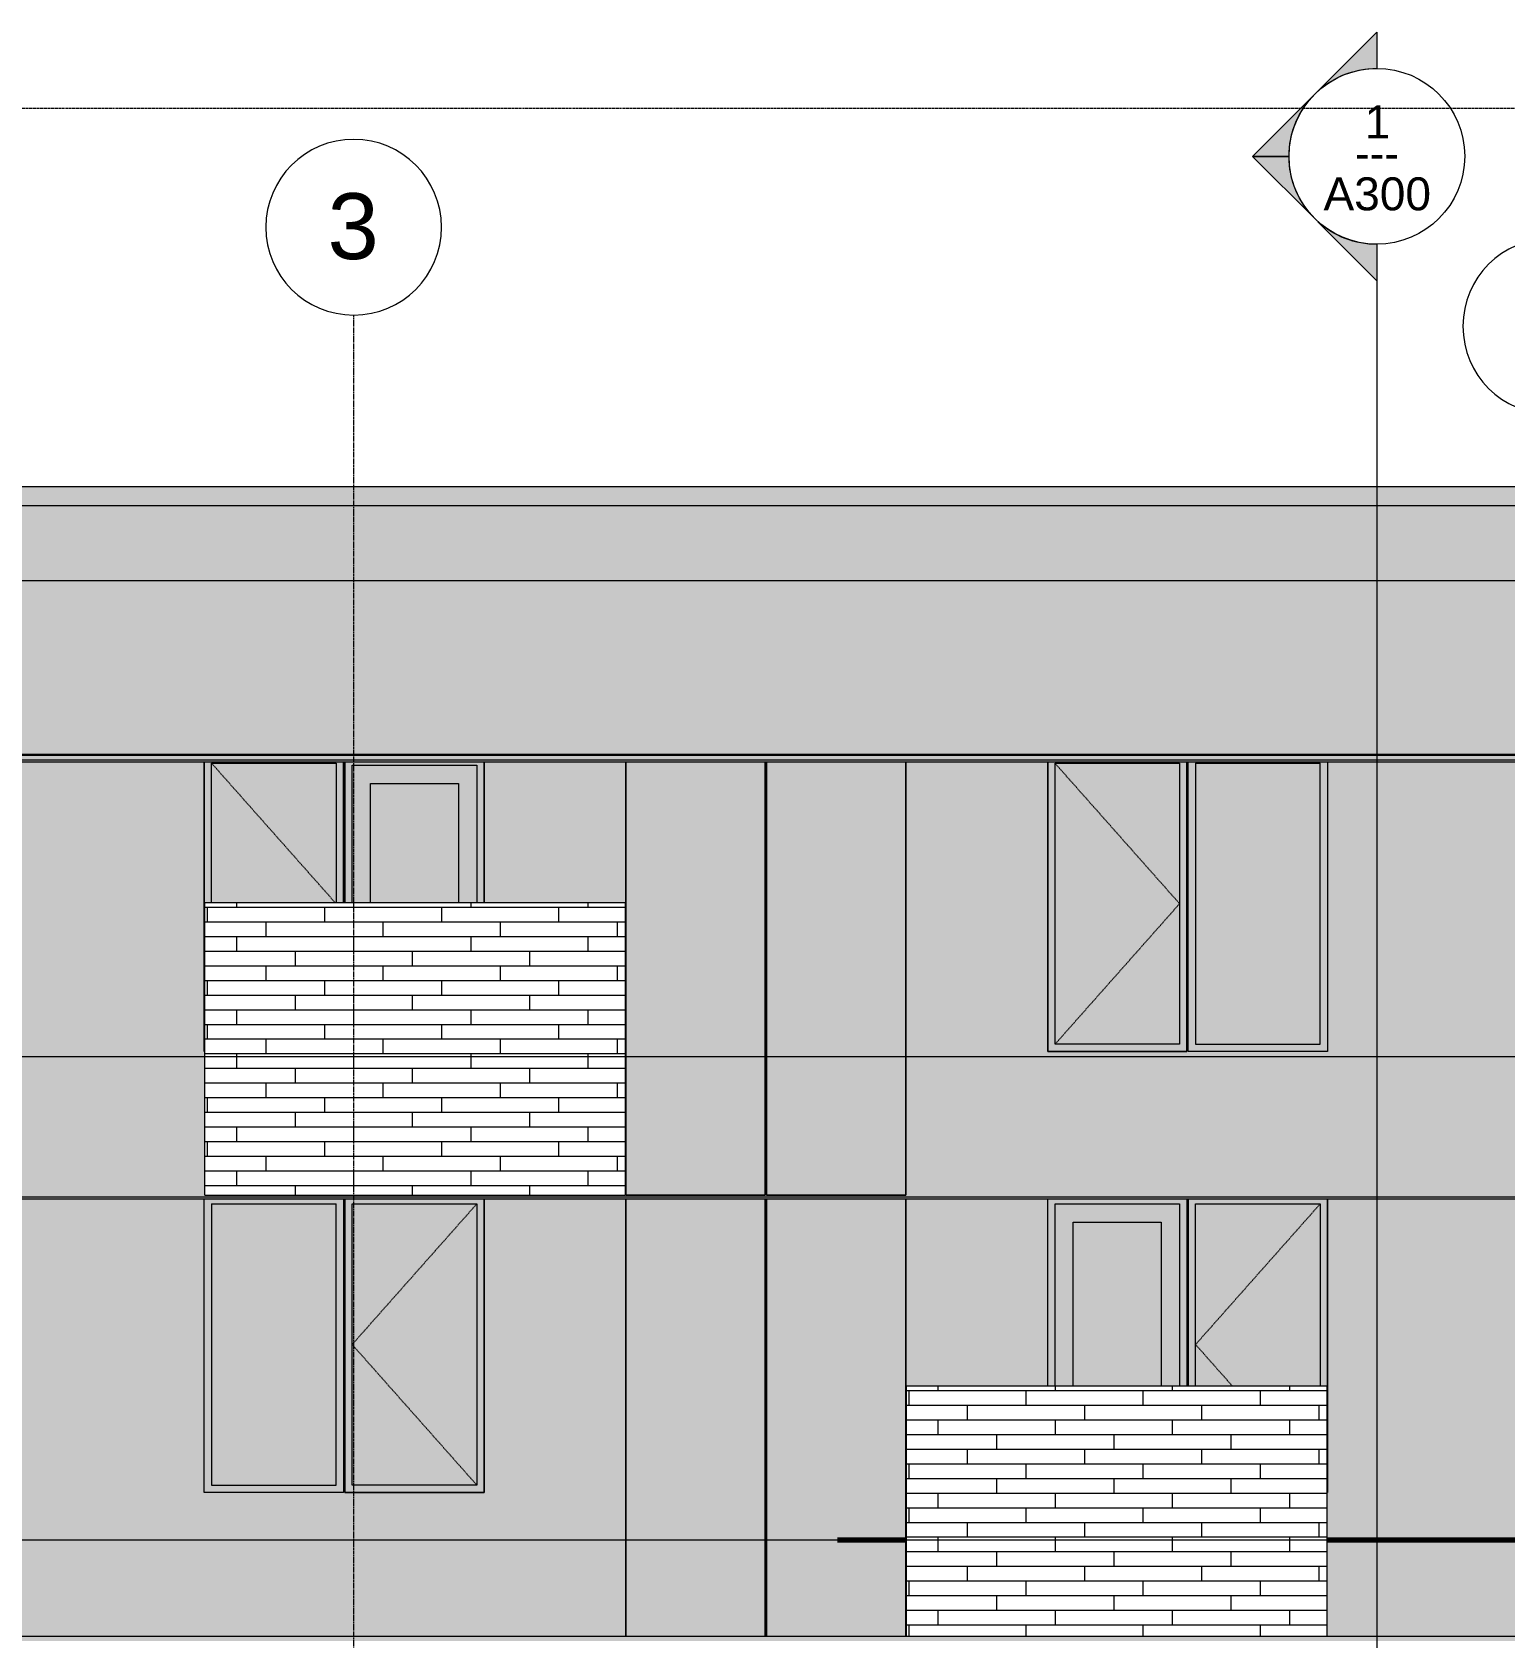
# Model space of a CAD drawing. Header units: inches. Extents: x 1701 to 6939, y -276 to 585.
# Drawn here: x 5830.2 to 6232.5, y 109.2 to 547.8 of the extents above; entities that cross this region are included whole.
import ezdxf

# ---------------------------------------------------------------- set-up
doc = ezdxf.new("R2010")
doc.units = ezdxf.units.IN
doc.header["$MEASUREMENT"] = 0
for name, pattern in [('Aligning Line 1_8_', [0.25, 0.125, -0.125]), ('Dash', [0.25, 0.125, -0.125]), ('Grid Line 1_2_', [0.875, 0.5, -0.125, 0.125, -0.125])]:
    doc.linetypes.add(name, pattern=pattern)
for name, color, linetype, lineweight in [('0-4', 10, 'Continuous', 5), ('A-AREA', 32, 'Continuous', 70), ('A-CLNG-3', 13, 'Continuous', 5), ('A-FLOR-LEVL-1', 51, 'Grid Line 1_2_', 9), ('A-GLAZ-1', 151, 'Continuous', 9), ('A-GLAZ-HDLN', 1, 'Dash', 13), ('A-WALL-6', 113, 'Continuous', 9), ('A-WALL-PATT-4', 111, 'Continuous', 9), ('G-ANNO-SYMB', 111, 'Aligning Line 1_8_', 9), ('G-ANNO-SYMB-1', 147, 'Aligning Line 1_8_', 9), ('G-ANNO-SYMB-2', 111, 'Continuous', 9), ('S-GRID-1', 1, 'Grid Line 1_2_', 9), ('S-GRID-IDEN', 1, 'Continuous', 9)]:
    doc.layers.add(name, color=color, linetype=linetype, lineweight=lineweight)
doc.styles.add('Arial', font='arial.ttf', dxfattribs={"height": 9})
doc.styles.add('Arial_1', font='arial.ttf', dxfattribs={"height": 18})
doc.styles.add('Century Gothic', font='ufonts.com_century-gothic.ttf', dxfattribs={"height": 9})
pattern_1 = [(0, (5990.0768, 268.8), (0, 4), []), (90, (5990.077, 268.8), (-8, 8), [4, -28]), (90, (6006.077, 272.8), (-8, 8), [4, -28])]
pattern_2 = [(0, (6181.7018, 136.8), (0, 4), []), (90, (6181.702, 136.8), (-8, 8), [4, -28]), (90, (6197.702, 140.8), (-8, 8), [4, -28])]

# ---------------------------------------------------------------- blocks, each defined once
blk = doc.blocks.new('CTR - 1st Phase - Common Walls_rvt-2-SECTION _ CENTER LOOKING EAST')
at = {"layer": 'A-FLOR-LEVL-1'}
for p, q in [((-4168.71, 398), (-1830.2, 398)), ((-4168.71, 268), (-1830.2, 268)), ((-4168.71, 136), (-1830.2, 136))]:
    blk.add_line(p, q, dxfattribs=at)
at = {"layer": 'G-ANNO-SYMB-1'}
for q in [(-4072.05, 526.95), (-4071.96, 526.95)]:
    blk.add_line((-1926.87, 526.95), q, dxfattribs=at)
blk = doc.blocks.new('CTR - 1st Phase -Stairs _ Elevators_rvt-2-SECTION _ CENTER LOOKING EAST')
at = {"layer": 'A-FLOR-LEVL-1'}
for p, q in [((-4168.71, 398), (-1830.2, 398)), ((-4168.71, 268), (-1830.2, 268)), ((-4168.71, 136), (-1830.2, 136))]:
    blk.add_line(p, q, dxfattribs=at)
at = {"layer": 'G-ANNO-SYMB-1'}
blk.add_line((-1926.87, 526.95), (-4071.96, 526.95), dxfattribs=at)
blk = doc.blocks.new('Basic Wall _ EXT - FIBER CEMENT - LARGE - ___-2505164-SECTION _ CENTER LOOKING EAST')
at = {"layer": 'A-WALL-6'}
h = blk.add_hatch(color=256, dxfattribs=at)
h.paths.add_polyline_path([(-2067.92, 229.15), (-2067.6, 229.15), (-2067.6, 229.73), (-3400.8, 229.73), (-3400.8, 229.15), (-2068.16, 229.15)], flags=0)
h.paths.add_polyline_path([(-3409.92, 229.15), (-3409.3, 229.15), (-3409.3, 229.73), (-3409.92, 229.73)], flags=0)
h.paths.add_polyline_path([(-3403.8, 229.15), (-3402.37, 229.15), (-3402.37, 229.73), (-3403.8, 229.73)], flags=0)
for p, q in [((-3400.8, 229.73), (-2067.6, 229.73)), ((-3400.8, 229.15), (-2067.6, 229.15))]:
    blk.add_line(p, q, dxfattribs=at)
blk = doc.blocks.new('Basic Wall _ EXT - FIBER CEMENT - LARGE - ___-2162457-SECTION _ CENTER LOOKING EAST')
at = {"layer": 'A-WALL-6'}
for points in [[(-2798.35, 349.02), (-2067.64, 349.02), (-2067.64, 350.35), (-3399.77, 350.33), (-3399.77, 349.02), (-2815.11, 349.02)], [(-2067.92, 348.68), (-2067.36, 348.68), (-2067.67, 349.02), (-3399.76, 349.01), (-3399.49, 348.68), (-2068.59, 348.68)], [(-3399.5, 348.55), (-2067.34, 348.59), (-2067.36, 348.68), (-3399.47, 348.64), (-3399.49, 348.56)]]:
    blk.add_hatch(color=256, dxfattribs=at).paths.add_polyline_path(points, flags=0)
for p, q in [((-3399.77, 350.35), (-2067.64, 350.35)), ((-3399.77, 349.02), (-2067.64, 349.02)), ((-3399.58, 348.51), (-2067.46, 348.51))]:
    blk.add_line(p, q, dxfattribs=at)
blk = doc.blocks.new('Basic Wall _ EXT - FIBER CEMENT - SMALL - ___-2145931-SECTION _ CENTER LOOKING EAST')
at = {"layer": 'A-WALL-6'}
blk.add_hatch(color=256, dxfattribs=at).paths.add_polyline_path([(-2067.92, 418.54), (-2061.36, 418.54), (-2061.36, 423.66), (-3393.48, 423.66), (-3393.48, 418.54), (-2069.33, 418.54)], flags=0)
for p, q in [((-3393.48, 423.66), (-2061.36, 423.66)), ((-3393.48, 418.54), (-2061.36, 418.54))]:
    blk.add_line(p, q, dxfattribs=at)
blk = doc.blocks.new('Perforated Panel at Magic-Pak - hvac panel - 2nd floor-2505073-SECTION _ CENTER LOOKING EAST')
at = {"layer": 'A-GLAZ-1'}
h = blk.add_hatch(dxfattribs=at)
h.set_pattern_fill('FP_49', color=256, style=0, pattern_type=2)
h.set_pattern_definition([(180, (-2733.924, 169.75), (-1, 1), [0.5, -1.5]), (90, (-2734.174, 169.5), (1, 1), [0.5, -1.5])])
h.paths.add_polyline_path([(-2714.91, 109.75), (-2714.91, 229.15), (-2752.94, 229.15), (-2752.94, 109.75), (-2731.31, 109.75)], flags=0)
for p, q in [((-2752.94, 229.15), (-2752.94, 109.75)), ((-2714.91, 109.75), (-2714.91, 229.15)), ((-2752.94, 109.75), (-2714.91, 109.75))]:
    blk.add_line(p, q, dxfattribs=at)
blk = doc.blocks.new('Perforated Panel at Magic-Pak - hvac panel - 3rd floor-V68-SECTION _ CENTER LOOKING EAST')
at = {"layer": 'A-GLAZ-1'}
h = blk.add_hatch(dxfattribs=at)
h.set_pattern_fill('FP_51', color=256, style=0, pattern_type=2)
h.set_pattern_definition([(180, (-2733.924, 290.125), (-1, 1), [0.5, -1.5]), (90, (-2734.174, 289.875), (1, 1), [0.5, -1.5])])
h.paths.add_polyline_path([(-2714.91, 230.12), (-2714.91, 348.51), (-2752.94, 348.51), (-2752.94, 230.12), (-2731.31, 230.12)], flags=0)
for p, q in [((-2752.94, 348.53), (-2752.94, 230.12)), ((-2714.91, 230.12), (-2714.91, 348.53)), ((-2752.94, 230.12), (-2714.91, 230.12))]:
    blk.add_line(p, q, dxfattribs=at)
blk = doc.blocks.new('_THE_ WINDOW _ DOOR - Door - 3rd floors-V70-SECTION _ CENTER LOOKING EAST')
at = {"layer": 'A-GLAZ-1'}
for points in [[(-2827.74, 310), (-2827.74, 347.62), (-2793.71, 347.62), (-2793.71, 310), (-2791.71, 310), (-2791.71, 348.51), (-2829.74, 348.51), (-2829.74, 310), (-2828.68, 310)], [(-2798.35, 310), (-2793.71, 310), (-2793.71, 347.62), (-2827.74, 347.62), (-2827.74, 310), (-2822.74, 310), (-2822.74, 342.62), (-2798.71, 342.62), (-2798.71, 310)], [(-2798.71, 310), (-2798.71, 342.62), (-2822.74, 342.62), (-2822.74, 310), (-2815.11, 310)]]:
    blk.add_hatch(color=256, dxfattribs=at).paths.add_polyline_path(points, flags=0)
for p, q in [((-2829.74, 348.53), (-2829.74, 310)), ((-2827.74, 347.62), (-2793.71, 347.62)), ((-2827.74, 310), (-2827.74, 347.62)), ((-2793.71, 347.62), (-2793.71, 310)), ((-2791.71, 310), (-2791.71, 348.53)), ((-2822.74, 342.62), (-2798.71, 342.62)), ((-2822.74, 310), (-2822.74, 342.62)), ((-2798.71, 342.62), (-2798.71, 310))]:
    blk.add_line(p, q, dxfattribs=at)
blk = doc.blocks.new('_THE_ WINDOW _ DOOR - Window - 3rd Floor-V71-SECTION _ CENTER LOOKING EAST')
at = {"layer": 'A-GLAZ-1'}
h = blk.add_hatch(color=256, dxfattribs=at)
h.paths.add_polyline_path([(-2637.74, 269.37), (-2599.71, 269.37), (-2599.71, 348.51), (-2637.74, 348.51), (-2637.74, 274.82)], flags=0)
h.paths.add_polyline_path([(-2635.74, 271.37), (-2635.74, 348.12), (-2601.71, 348.12), (-2601.71, 271.37), (-2630.76, 271.37)], flags=0)
blk.add_hatch(color=256, dxfattribs=at).paths.add_polyline_path([(-2630.76, 271.37), (-2601.71, 271.37), (-2601.71, 348.12), (-2635.74, 348.12), (-2635.74, 271.37)], flags=0)
for p, q in [((-2637.74, 348.53), (-2637.74, 269.37)), ((-2635.74, 271.37), (-2635.74, 348.12)), ((-2635.74, 348.12), (-2601.71, 348.12)), ((-2601.71, 348.12), (-2601.71, 271.37)), ((-2599.71, 269.37), (-2599.71, 348.53)), ((-2637.74, 269.37), (-2599.71, 269.37)), ((-2601.71, 271.37), (-2635.74, 271.37))]:
    blk.add_line(p, q, dxfattribs=at)
at = {"layer": 'A-GLAZ-HDLN'}
for p, q in [((-2601.71, 309.75), (-2635.74, 348.12)), ((-2635.74, 271.37), (-2601.71, 309.75))]:
    blk.add_line(p, q, dxfattribs=at)
blk = doc.blocks.new('_THE_ WINDOW _ DOOR - Window - 2nd Floor-V73-SECTION _ CENTER LOOKING EAST')
at = {"layer": 'A-GLAZ-1'}
for points in [[(-2561.31, 149), (-2561.31, 229.15), (-2599.34, 229.15), (-2599.34, 178), (-2597.34, 178), (-2597.34, 227.75), (-2563.31, 227.75), (-2563.31, 178), (-2561.5, 178), (-2561.5, 149)], [(-2563.72, 178), (-2563.31, 178), (-2563.31, 227.75), (-2597.34, 227.75), (-2597.34, 178), (-2565.75, 178)]]:
    blk.add_hatch(color=256, dxfattribs=at).paths.add_polyline_path(points, flags=0)
for p, q in [((-2599.34, 229.15), (-2599.34, 178)), ((-2561.31, 149), (-2561.31, 229.15)), ((-2597.34, 227.75), (-2563.31, 227.75)), ((-2597.34, 178), (-2597.34, 227.75)), ((-2563.31, 227.75), (-2563.31, 178)), ((-2561.5, 149), (-2561.31, 149))]:
    blk.add_line(p, q, dxfattribs=at)
at = {"layer": 'A-GLAZ-HDLN'}
for p, q in [((-2597.34, 189.37), (-2563.31, 227.75)), ((-2587.25, 178), (-2597.34, 189.37))]:
    blk.add_line(p, q, dxfattribs=at)
blk = doc.blocks.new('_THE_ WINDOW _ DOOR - Window - 2nd Floor-2480470-SECTION _ CENTER LOOKING EAST')
at = {"layer": 'A-GLAZ-1'}
h = blk.add_hatch(color=256, dxfattribs=at)
h.paths.add_polyline_path([(-2138.54, 149), (-2100.51, 149), (-2100.51, 229.15), (-2138.54, 229.15), (-2138.54, 154.47)], flags=0)
h.paths.add_polyline_path([(-2136.36, 151), (-2136.54, 151), (-2136.54, 227.75), (-2102.51, 227.75), (-2102.51, 151), (-2127.98, 151)], flags=0)
blk.add_hatch(color=256, dxfattribs=at).paths.add_polyline_path([(-2111.22, 151), (-2102.51, 151), (-2102.51, 227.75), (-2136.54, 227.75), (-2136.54, 151), (-2119.6, 151)], flags=0)
for p, q in [((-2138.54, 229.15), (-2138.54, 149)), ((-2100.51, 149), (-2100.51, 229.15)), ((-2136.54, 227.75), (-2102.51, 227.75)), ((-2136.54, 151), (-2136.54, 227.75)), ((-2102.51, 227.75), (-2102.51, 151)), ((-2102.51, 151), (-2136.54, 151)), ((-2138.54, 149), (-2100.51, 149))]:
    blk.add_line(p, q, dxfattribs=at)
at = {"layer": 'A-GLAZ-HDLN'}
for p, q in [((-2136.54, 189.37), (-2102.51, 227.75)), ((-2102.51, 151), (-2136.54, 189.37))]:
    blk.add_line(p, q, dxfattribs=at)
blk = doc.blocks.new('_THE_ WINDOW _ DOOR - Window - 2nd Floor - Fixed-2480471-SECTION _ CENTER LOOKING EAST')
at = {"layer": 'A-GLAZ-1'}
h = blk.add_hatch(color=256, dxfattribs=at)
h.paths.add_polyline_path([(-2868.14, 149), (-2830.11, 149), (-2830.11, 229.15), (-2868.14, 229.15), (-2868.14, 160.2)], flags=0)
h.paths.add_polyline_path([(-2832.11, 151), (-2866.14, 151), (-2866.14, 227.75), (-2832.11, 227.75), (-2832.11, 160.2)], flags=0)
blk.add_hatch(color=256, dxfattribs=at).paths.add_polyline_path([(-2866.14, 151), (-2832.11, 151), (-2832.11, 227.75), (-2866.14, 227.75), (-2866.14, 160.2)], flags=0)
for p, q in [((-2868.14, 149), (-2868.14, 229.15)), ((-2830.11, 229.15), (-2830.11, 149)), ((-2866.14, 227.75), (-2832.11, 227.75)), ((-2866.14, 227.75), (-2866.14, 151)), ((-2832.11, 151), (-2832.11, 227.75)), ((-2866.14, 151), (-2832.11, 151)), ((-2830.11, 149), (-2868.14, 149))]:
    blk.add_line(p, q, dxfattribs=at)
blk = doc.blocks.new('_THE_ WINDOW _ DOOR - Window - 3rd Floor - Fixed-2480462-SECTION _ CENTER LOOKING EAST')
at = {"layer": 'A-GLAZ-1'}
h = blk.add_hatch(color=256, dxfattribs=at)
h.paths.add_polyline_path([(-2599.34, 269.37), (-2561.31, 269.37), (-2561.31, 348.51), (-2599.34, 348.51), (-2599.34, 274.82)], flags=0)
h.paths.add_polyline_path([(-2563.72, 271.37), (-2597.34, 271.37), (-2597.34, 348.12), (-2563.31, 348.12), (-2563.31, 271.37)], flags=0)
blk.add_hatch(color=256, dxfattribs=at).paths.add_polyline_path([(-2580.48, 271.37), (-2563.31, 271.37), (-2563.31, 348.12), (-2597.34, 348.12), (-2597.34, 271.37), (-2597.24, 271.37)], flags=0)
for p, q in [((-2599.34, 269.37), (-2599.34, 348.53)), ((-2597.34, 348.12), (-2597.34, 271.37)), ((-2597.34, 348.12), (-2563.31, 348.12)), ((-2563.31, 271.37), (-2563.31, 348.12)), ((-2561.31, 348.53), (-2561.31, 269.37)), ((-2561.31, 269.37), (-2599.34, 269.37)), ((-2597.34, 271.37), (-2563.31, 271.37))]:
    blk.add_line(p, q, dxfattribs=at)
blk = doc.blocks.new('_THE_ WINDOW _ DOOR - Window - 3rd Floor-V86-SECTION _ CENTER LOOKING EAST')
at = {"layer": 'A-GLAZ-1'}
for points in [[(-2868.14, 269.37), (-2867.95, 269.37), (-2867.95, 310), (-2866.14, 310), (-2866.14, 348.12), (-2832.11, 348.12), (-2832.11, 310), (-2830.11, 310), (-2830.11, 348.51), (-2868.14, 348.51), (-2868.14, 274.82)], [(-2865.39, 310), (-2832.11, 310), (-2832.11, 348.12), (-2866.14, 348.12), (-2866.14, 310)]]:
    blk.add_hatch(color=256, dxfattribs=at).paths.add_polyline_path(points, flags=0)
for p, q in [((-2868.14, 348.53), (-2868.14, 269.37)), ((-2866.14, 310), (-2866.14, 348.12)), ((-2866.14, 348.12), (-2832.11, 348.12)), ((-2832.11, 348.12), (-2832.11, 310)), ((-2830.11, 310), (-2830.11, 348.53)), ((-2868.14, 269.37), (-2867.95, 269.37))]:
    blk.add_line(p, q, dxfattribs=at)
at = {"layer": 'A-GLAZ-HDLN'}
blk.add_line((-2832.33, 310), (-2866.14, 348.12), dxfattribs=at)
blk = doc.blocks.new('_THE_ WINDOW _ DOOR - Door - 2nd Floor-2480466-SECTION _ CENTER LOOKING EAST')
at = {"layer": 'A-GLAZ-1'}
for points in [[(-3060.14, 178), (-3058.14, 178), (-3058.14, 227.75), (-3024.11, 227.75), (-3024.11, 178), (-3022.11, 178), (-3022.11, 229.15), (-3060.14, 229.15), (-3060.14, 206.05)], [(-3053.14, 178), (-3053.14, 222.75), (-3029.11, 222.75), (-3029.11, 178), (-3024.11, 178), (-3024.11, 227.75), (-3058.14, 227.75), (-3058.14, 178), (-3055.17, 178)], [(-3032.98, 178), (-3029.11, 178), (-3029.11, 222.75), (-3053.14, 222.75), (-3053.14, 178)]]:
    blk.add_hatch(color=256, dxfattribs=at).paths.add_polyline_path(points, flags=0)
for p, q in [((-3058.14, 178), (-3058.14, 227.75)), ((-3058.14, 227.75), (-3024.11, 227.75)), ((-3024.11, 227.75), (-3024.11, 178)), ((-3053.14, 178), (-3053.14, 222.75)), ((-3053.14, 222.75), (-3029.11, 222.75)), ((-3029.11, 222.75), (-3029.11, 178))]:
    blk.add_line(p, q, dxfattribs=at)
blk = doc.blocks.new('Section - Section Head - Filled-22785-SECTION _ CENTER LOOKING EAST')
at = {"layer": 'G-ANNO-SYMB-2'}
h = blk.add_hatch(color=256, dxfattribs=at)
edge = h.paths.add_edge_path(flags=0)
edge.add_line((-2563.93, -189.24), (-2547.82, -173.14))
edge.add_line((-2547.82, -173.14), (-2547.82, -183.05))
edge.add_arc((-2547.82, -207.08), 24.03, 90, 132.0784)
h = blk.add_hatch(color=256, dxfattribs=at)
edge = h.paths.add_edge_path(flags=0)
edge.add_arc((-2547.82, -207.08), 24, 135, 180)
edge.add_line((-2571.82, -207.08), (-2581.76, -207.08))
edge.add_line((-2581.76, -207.08), (-2564.79, -190.11))
h = blk.add_hatch(color=256, dxfattribs=at)
edge = h.paths.add_edge_path(flags=0)
edge.add_line((-2564.79, -224.05), (-2581.76, -207.08))
edge.add_line((-2581.76, -207.08), (-2571.82, -207.08))
edge.add_arc((-2547.82, -207.08), 24, 180, 225)
h = blk.add_hatch(color=256, dxfattribs=at)
edge = h.paths.add_edge_path(flags=0)
edge.add_arc((-2547.82, -207.08), 24.03, 227.9216, 270)
edge.add_line((-2547.82, -231.11), (-2547.82, -241.02))
edge.add_line((-2547.82, -241.02), (-2563.93, -224.92))
for p, q in [((-2547.82, -173.14), (-2563.93, -189.24)), ((-2547.82, -183.05), (-2547.82, -173.14)), ((-2564.79, -190.11), (-2581.76, -207.08)), ((-2571.82, -207.08), (-2581.76, -207.08)), ((-2581.76, -207.08), (-2564.79, -224.05)), ((-2581.76, -207.08), (-2571.82, -207.08)), ((-2563.93, -224.92), (-2547.82, -241.02)), ((-2547.82, -241.02), (-2547.82, -231.11))]:
    blk.add_line(p, q, dxfattribs=at)
for centre, radius, start, end in [((-2547.82, -207.11), 24, 90, 270), ((-2547.82, -207.08), 24.03, 90, 132.0784), ((-2547.82, -207.11), 24, 270, 90), ((-2547.82, -207.08), 24, 135, 180), ((-2547.82, -207.08), 24, 180, 225), ((-2547.82, -207.08), 24.03, 227.9216, 270)]:
    blk.add_arc(centre, radius, start, end, dxfattribs=at)
blk = doc.blocks.new('Grid - Grid Head - Circle-50561-SECTION _ CENTER LOOKING EAST')
at = {"layer": 'S-GRID-IDEN'}
for start, end in [(0, 180), (180, 360)]:
    blk.add_arc((-3481.32, 494.5), 24, start, end, dxfattribs=at)

msp = doc.modelspace()

# ---------------------------------------------------------------- hatches: boundary and pattern name
at = {"layer": 'A-CLNG-3'}
msp.add_hatch(color=256, dxfattribs=at).paths.add_polyline_path([(6674.65, 108.37), (6677.15, 108.37), (6677.15, 109.75), (5345.28, 109.75), (5345.28, 108.37), (6650.86, 108.37)], flags=0)
at = {"layer": 'A-WALL-PATT-4'}
h = msp.add_hatch(dxfattribs=at)
h.set_pattern_fill('FP_46', color=256, style=0, pattern_type=2)
h.set_pattern_definition([(0, (6684.956, 140.604), (-38.4, 76.8), [0.392, -38.007]), (0, (6684.956, 140.996), (-38.4, 76.8), [0.392, -38.007]), (0, (6684.956, 150.204), (-38.4, 76.8), [0.392, -38.007]), (0, (6684.956, 150.596), (-38.4, 76.8), [0.392, -38.007]), (0, (6684.956, 159.804), (-38.4, 76.8), [0.392, -38.007]), (0, (6684.956, 160.196), (-38.4, 76.8), [0.392, -38.007]), (0, (6684.956, 169.404), (-38.4, 76.8), [0.392, -38.007]), (0, (6684.956, 169.796), (-38.4, 76.8), [0.392, -38.007]), (0, (6684.956, 179.004), (-38.4, 76.8), [0.392, -38.007]), (0, (6684.956, 179.396), (-38.4, 76.8), [0.392, -38.007]), (0, (6684.956, 188.604), (-38.4, 76.8), [0.392, -38.007]), (0, (6684.956, 188.996), (-38.4, 76.8), [0.392, -38.007]), (0, (6684.956, 198.204), (-38.4, 76.8), [0.392, -38.007]), (0, (6684.956, 198.596), (-38.4, 76.8), [0.392, -38.007]), (0, (6684.956, 207.804), (-38.4, 76.8), [0.392, -38.007]), (0, (6684.956, 208.196), (-38.4, 76.8), [0.392, -38.007]), (0, (6719.856, 140.604), (-38.4, 76.8), [0.392, -38.007]), (0, (6719.856, 140.996), (-38.4, 76.8), [0.392, -38.007]), (0, (6719.856, 150.204), (-38.4, 76.8), [0.392, -38.007]), (0, (6719.856, 150.596), (-38.4, 76.8), [0.392, -38.007]), (0, (6719.856, 159.804), (-38.4, 76.8), [0.392, -38.007]), (0, (6719.856, 160.196), (-38.4, 76.8), [0.392, -38.007]), (0, (6719.856, 169.404), (-38.4, 76.8), [0.392, -38.007]), (0, (6719.856, 169.796), (-38.4, 76.8), [0.392, -38.007]), (0, (6719.856, 179.004), (-38.4, 76.8), [0.392, -38.007]), (0, (6719.856, 179.396), (-38.4, 76.8), [0.392, -38.007]), (0, (6719.856, 188.604), (-38.4, 76.8), [0.392, -38.007]), (0, (6719.856, 188.996), (-38.4, 76.8), [0.392, -38.007]), (0, (6719.856, 198.204), (-38.4, 76.8), [0.392, -38.007]), (0, (6719.856, 198.596), (-38.4, 76.8), [0.392, -38.007]), (0, (6719.856, 207.804), (-38.4, 76.8), [0.392, -38.007]), (0, (6719.856, 208.196), (-38.4, 76.8), [0.392, -38.007]), (90, (6683.215, 136), (-38.4, 2e-15), [76.8, 0, 0, 0]), (90, (6683.59, 136), (-38.4, 2e-15), [76.8, 0, 0, 0]), (90, (6684.956, 140.604), (-38.4, 2e-15), [0.392, -76.407]), (90, (6684.956, 150.204), (-38.4, 2e-15), [0.392, -76.407]), (90, (6684.956, 159.804), (-38.4, 2e-15), [0.392, -76.407]), (90, (6684.956, 169.404), (-38.4, 2e-15), [0.392, -76.407]), (90, (6684.956, 179.004), (-38.4, 2e-15), [0.392, -76.407]), (90, (6684.956, 188.604), (-38.4, 2e-15), [0.393, -76.408]), (90, (6684.956, 198.204), (-38.4, 2e-15), [0.392, -76.407]), (90, (6684.956, 207.804), (-38.4, 2e-15), [0.392, -76.407]), (90, (6685.35, 140.604), (-38.4, 2e-15), [0.392, -76.407]), (90, (6685.35, 150.204), (-38.4, 2e-15), [0.392, -76.407]), (90, (6685.35, 159.804), (-38.4, 2e-15), [0.392, -76.407]), (90, (6685.35, 169.404), (-38.4, 2e-15), [0.392, -76.407]), (90, (6685.35, 179.004), (-38.4, 2e-15), [0.392, -76.407]), (90, (6685.35, 188.604), (-38.4, 2e-15), [0.393, -76.408]), (90, (6685.35, 198.204), (-38.4, 2e-15), [0.392, -76.407]), (90, (6685.35, 207.804), (-38.4, 2e-15), [0.392, -76.407]), (90, (6719.856, 140.604), (-38.4, 2e-15), [0.392, -76.407]), (90, (6719.856, 150.204), (-38.4, 2e-15), [0.392, -76.407]), (90, (6719.856, 159.804), (-38.4, 2e-15), [0.392, -76.407]), (90, (6719.856, 169.404), (-38.4, 2e-15), [0.392, -76.407]), (90, (6719.856, 179.004), (-38.4, 2e-15), [0.392, -76.407]), (90, (6719.856, 188.604), (-38.4, 2e-15), [0.393, -76.408]), (90, (6719.856, 198.204), (-38.4, 2e-15), [0.392, -76.407]), (90, (6719.856, 207.804), (-38.4, 2e-15), [0.392, -76.407]), (90, (6720.25, 140.604), (-38.4, 2e-15), [0.392, -76.407]), (90, (6720.25, 150.204), (-38.4, 2e-15), [0.392, -76.407]), (90, (6720.25, 159.804), (-38.4, 2e-15), [0.392, -76.407]), (90, (6720.25, 169.404), (-38.4, 2e-15), [0.392, -76.407]), (90, (6720.25, 179.004), (-38.4, 2e-15), [0.392, -76.407]), (90, (6720.25, 188.604), (-38.4, 2e-15), [0.393, -76.408]), (90, (6720.25, 198.204), (-38.4, 2e-15), [0.392, -76.407]), (90, (6720.25, 207.804), (-38.4, 2e-15), [0.392, -76.407]), (180, (6721.615, 136), (-38.4, 76.8), [38.025, -0.375]), (180, (6721.615, 145.6), (-38.4, 76.8), [38.025, -0.375]), (180, (6721.615, 155.2), (-38.4, 76.8), [38.025, -0.375]), (180, (6721.615, 164.8), (-38.4, 76.8), [38.025, -0.375]), (180, (6721.615, 174.4), (-38.4, 76.8), [38.025, -0.375]), (180, (6721.615, 184), (-38.4, 76.8), [38.025, -0.375]), (180, (6721.615, 193.6), (-38.4, 76.8), [38.025, -0.375]), (180, (6721.615, 203.2), (-38.4, 76.8), [38.025, -0.375])])
h.paths.add_polyline_path([(5536.38, 350.5), (6677.4, 350.5), (6677.4, 418.54), (5345.28, 418.54), (5345.28, 418.62), (5351.76, 418.62), (5351.76, 420.79), (5345.71, 420.84), (5345.36, 421.48), (5345.4, 421.5), (5345.36, 421.63), (5345.28, 421.63), (5345.28, 350.5), (5528, 350.5)], flags=0)
h = msp.add_hatch(dxfattribs=at)
h.set_pattern_fill('FP_45', color=256, style=0, pattern_type=2)
h.set_pattern_definition([(0, (6684.96, 112.3), (-38.4, 120.375), [0.392, -38.007]), (0, (6684.96, 112.7), (-38.4, 120.375), [0.392, -38.007]), (0, (6684.96, 128.66), (-38.4, 120.375), [0.392, -38.007]), (0, (6684.96, 129.05), (-38.4, 120.375), [0.392, -38.007]), (0, (6684.96, 145.02), (-38.4, 120.375), [0.392, -38.007]), (0, (6684.96, 145.41), (-38.4, 120.375), [0.392, -38.007]), (0, (6684.96, 161.38), (-38.4, 120.375), [0.392, -38.007]), (0, (6684.96, 161.77), (-38.4, 120.375), [0.392, -38.007]), (0, (6684.96, 177.73), (-38.4, 120.375), [0.392, -38.007]), (0, (6684.96, 178.12), (-38.4, 120.375), [0.392, -38.007]), (0, (6684.96, 194.09), (-38.4, 120.375), [0.392, -38.007]), (0, (6684.96, 194.48), (-38.4, 120.375), [0.392, -38.007]), (0, (6684.96, 210.45), (-38.4, 120.375), [0.392, -38.007]), (0, (6684.96, 210.84), (-38.4, 120.375), [0.392, -38.007]), (0, (6684.96, 226.8), (-38.4, 120.375), [0.392, -38.007]), (0, (6684.96, 227.2), (-38.4, 120.375), [0.392, -38.007]), (0, (6702.4, 112.3), (-38.4, 120.375), [0.392, -38.007]), (0, (6702.4, 112.7), (-38.4, 120.375), [0.392, -38.007]), (0, (6702.4, 128.66), (-38.4, 120.375), [0.392, -38.007]), (0, (6702.4, 129.05), (-38.4, 120.375), [0.392, -38.007]), (0, (6702.4, 145.02), (-38.4, 120.375), [0.392, -38.007]), (0, (6702.4, 145.41), (-38.4, 120.375), [0.392, -38.007]), (0, (6702.4, 161.38), (-38.4, 120.375), [0.392, -38.007]), (0, (6702.4, 161.77), (-38.4, 120.375), [0.392, -38.007]), (0, (6702.4, 177.73), (-38.4, 120.375), [0.392, -38.007]), (0, (6702.4, 178.12), (-38.4, 120.375), [0.392, -38.007]), (0, (6702.4, 194.09), (-38.4, 120.375), [0.392, -38.007]), (0, (6702.4, 194.48), (-38.4, 120.375), [0.392, -38.007]), (0, (6702.4, 210.45), (-38.4, 120.375), [0.392, -38.007]), (0, (6702.4, 210.84), (-38.4, 120.375), [0.392, -38.007]), (0, (6702.4, 226.8), (-38.4, 120.375), [0.392, -38.007]), (0, (6702.4, 227.2), (-38.4, 120.375), [0.392, -38.007]), (0, (6719.86, 112.3), (-38.4, 120.375), [0.392, -38.007]), (0, (6719.86, 112.7), (-38.4, 120.375), [0.392, -38.007]), (0, (6719.86, 128.66), (-38.4, 120.375), [0.392, -38.007]), (0, (6719.86, 129.05), (-38.4, 120.375), [0.392, -38.007]), (0, (6719.86, 145.02), (-38.4, 120.375), [0.392, -38.007]), (0, (6719.86, 145.41), (-38.4, 120.375), [0.392, -38.007]), (0, (6719.86, 161.38), (-38.4, 120.375), [0.392, -38.007]), (0, (6719.86, 161.77), (-38.4, 120.375), [0.392, -38.007]), (0, (6719.86, 177.73), (-38.4, 120.375), [0.392, -38.007]), (0, (6719.86, 178.12), (-38.4, 120.375), [0.392, -38.007]), (0, (6719.86, 194.09), (-38.4, 120.375), [0.392, -38.007]), (0, (6719.86, 194.48), (-38.4, 120.375), [0.392, -38.007]), (0, (6719.86, 210.45), (-38.4, 120.375), [0.392, -38.007]), (0, (6719.86, 210.84), (-38.4, 120.375), [0.392, -38.007]), (0, (6719.86, 226.8), (-38.4, 120.375), [0.392, -38.007]), (0, (6719.86, 227.2), (-38.4, 120.375), [0.392, -38.007]), (90, (6683.215, 109.75), (-38.4, 2e-15), [120, -0.375]), (90, (6683.59, 109.75), (-38.4, 2e-15), [120, -0.375]), (90, (6684.956, 112.304), (-38.4, 2e-15), [0.392, -119.982]), (90, (6684.956, 128.66), (-38.4, 2e-15), [0.392, -119.982]), (90, (6684.956, 145.018), (-38.4, 2e-15), [0.392, -119.982]), (90, (6684.956, 161.375), (-38.4, 2e-15), [0.392, -119.982]), (90, (6684.956, 177.732), (-38.4, 2e-15), [0.392, -119.982]), (90, (6684.956, 194.09), (-38.4, 2e-15), [0.392, -119.982]), (90, (6684.956, 210.447), (-38.4, 2e-15), [0.392, -119.982]), (90, (6684.956, 226.804), (-38.4, 2e-15), [0.392, -119.982]), (90, (6685.35, 112.304), (-38.4, 2e-15), [0.392, -119.982]), (90, (6685.35, 128.66), (-38.4, 2e-15), [0.392, -119.982]), (90, (6685.35, 145.018), (-38.4, 2e-15), [0.392, -119.982]), (90, (6685.35, 161.375), (-38.4, 2e-15), [0.392, -119.982]), (90, (6685.35, 177.732), (-38.4, 2e-15), [0.392, -119.982]), (90, (6685.35, 194.09), (-38.4, 2e-15), [0.392, -119.982]), (90, (6685.35, 210.447), (-38.4, 2e-15), [0.392, -119.982]), (90, (6685.35, 226.804), (-38.4, 2e-15), [0.392, -119.982]), (90, (6702.406, 112.304), (-38.4, 2e-15), [0.392, -119.982]), (90, (6702.406, 128.66), (-38.4, 2e-15), [0.392, -119.982]), (90, (6702.406, 145.018), (-38.4, 2e-15), [0.392, -119.982]), (90, (6702.406, 161.375), (-38.4, 2e-15), [0.392, -119.982]), (90, (6702.406, 177.732), (-38.4, 2e-15), [0.392, -119.982]), (90, (6702.406, 194.09), (-38.4, 2e-15), [0.392, -119.982]), (90, (6702.406, 210.447), (-38.4, 2e-15), [0.392, -119.982]), (90, (6702.406, 226.804), (-38.4, 2e-15), [0.392, -119.982]), (90, (6702.8, 112.304), (-38.4, 2e-15), [0.392, -119.982]), (90, (6702.8, 128.66), (-38.4, 2e-15), [0.392, -119.982]), (90, (6702.8, 145.018), (-38.4, 2e-15), [0.392, -119.982]), (90, (6702.8, 161.375), (-38.4, 2e-15), [0.392, -119.982]), (90, (6702.8, 177.732), (-38.4, 2e-15), [0.392, -119.982]), (90, (6702.8, 194.09), (-38.4, 2e-15), [0.392, -119.982]), (90, (6702.8, 210.447), (-38.4, 2e-15), [0.392, -119.982]), (90, (6702.8, 226.804), (-38.4, 2e-15), [0.392, -119.982]), (90, (6719.856, 112.304), (-38.4, 2e-15), [0.392, -119.982]), (90, (6719.856, 128.66), (-38.4, 2e-15), [0.392, -119.982]), (90, (6719.856, 145.018), (-38.4, 2e-15), [0.392, -119.982]), (90, (6719.856, 161.375), (-38.4, 2e-15), [0.392, -119.982]), (90, (6719.856, 177.732), (-38.4, 2e-15), [0.392, -119.982]), (90, (6719.856, 194.09), (-38.4, 2e-15), [0.392, -119.982]), (90, (6719.856, 210.447), (-38.4, 2e-15), [0.392, -119.982]), (90, (6719.856, 226.804), (-38.4, 2e-15), [0.392, -119.982]), (90, (6720.25, 112.304), (-38.4, 2e-15), [0.392, -119.982]), (90, (6720.25, 128.66), (-38.4, 2e-15), [0.392, -119.982]), (90, (6720.25, 145.018), (-38.4, 2e-15), [0.392, -119.982]), (90, (6720.25, 161.375), (-38.4, 2e-15), [0.392, -119.982]), (90, (6720.25, 177.732), (-38.4, 2e-15), [0.392, -119.982]), (90, (6720.25, 194.09), (-38.4, 2e-15), [0.392, -119.982]), (90, (6720.25, 210.447), (-38.4, 2e-15), [0.392, -119.982]), (90, (6720.25, 226.804), (-38.4, 2e-15), [0.392, -119.982]), (180, (6721.61, 109.38), (-38.4, 120.375), [38.025, -0.375]), (180, (6721.61, 109.75), (-38.4, 120.375), [38.025, -0.375])])
h.paths.add_polyline_path([(5812.9, 109.75), (5992.39, 109.75), (5992.39, 229.15), (5953.61, 229.15), (5953.61, 149), (5915.59, 149), (5915.59, 229.15), (5915.21, 229.15), (5915.21, 149), (5877.19, 149), (5877.19, 229.15), (5800.01, 229.15), (5800.01, 149), (5761.99, 149), (5761.99, 229.15), (5761.61, 229.15), (5761.61, 149), (5761.43, 149), (5761.43, 109.75), (5800.2, 109.75)], flags=0)
h.paths.add_polyline_path([(5477.72, 109.75), (5493.38, 109.75), (5493.37, 229.15), (5492.81, 229.15), (5492.81, 149), (5454.79, 149), (5454.79, 229.15), (5454.41, 229.15), (5454.41, 149), (5416.39, 149), (5416.39, 229.15), (5344.53, 229.15), (5344.53, 112.5), (5345.03, 112.5), (5345.03, 109.75), (5469.34, 109.75)], flags=0)
h.paths.add_polyline_path([(5531.4, 109.75), (5608.39, 109.75), (5608.39, 149), (5570.57, 149), (5570.57, 229.15), (5531.4, 229.15), (5531.4, 109.87)], flags=0)
h.paths.add_polyline_path([(6550.31, 109.75), (6677.4, 109.75), (6677.4, 229.15), (6644.81, 229.15), (6644.81, 149), (6606.79, 149), (6606.79, 229.15), (6529.61, 229.15), (6529.61, 149), (6491.59, 149), (6491.59, 229.15), (6491.21, 229.15), (6491.21, 149), (6453.19, 149), (6453.19, 229.15), (6414.41, 229.15), (6414.41, 149), (6376.39, 149), (6376.39, 229.15), (6337.61, 229.15), (6337.61, 149), (6299.59, 149), (6299.59, 229.15), (6299.21, 229.15), (6299.21, 149), (6261.19, 149), (6261.19, 229.15), (6184.01, 229.15), (6184.01, 149), (6183.83, 149), (6183.83, 109.75), (6483.27, 109.75)], flags=0)
h.paths.add_polyline_path([(6030.41, 109.75), (6030.79, 109.75), (6030.79, 229.15), (6030.41, 229.15), (6030.41, 109.87)], flags=0)
h.paths.add_polyline_path([(6068.81, 109.75), (6069, 109.79), (6069, 178), (6107.59, 178), (6107.59, 229.15), (6068.81, 229.15), (6068.81, 109.87)], flags=0)
h.paths.add_polyline_path([(5646.41, 109.75), (5646.6, 109.75), (5646.6, 178), (5685.19, 178), (5685.19, 229.15), (5646.41, 229.15), (5646.41, 109.87)], flags=0)
h.paths.add_polyline_path([(5342.59, 109.81), (5342.95, 109.81), (5342.95, 112.25), (5342.89, 112.25), (5342.89, 112.44), (5342.59, 112.44), (5342.59, 109.87)], flags=0)
h.paths.add_polyline_path([(5344.53, 109.81), (5344.96, 109.81), (5344.96, 112.44), (5344.59, 112.44), (5344.57, 112.25), (5344.53, 112.25), (5344.53, 109.87)], flags=0)
h.paths.add_polyline_path([(5342.53, 112.5), (5342.95, 112.5), (5342.95, 229.15), (5341.53, 229.15), (5341.53, 136), (5342.53, 136), (5342.53, 114.36)], flags=0)
h.paths.add_polyline_path([(5335.4, 136), (5336.03, 136), (5336.03, 229.15), (5335.4, 229.15), (5335.4, 137.28)], flags=0)
h.paths.add_polyline_path([(5723.59, 178), (5723.59, 229.15), (5723.21, 229.15), (5723.21, 178), (5723.45, 178)], flags=0)
h.paths.add_polyline_path([(6145.85, 178), (6145.99, 178), (6145.99, 229.15), (6145.61, 229.15), (6145.61, 178)], flags=0)
h.paths.add_polyline_path([(6030.41, 229.75), (6677.4, 229.75), (6677.4, 348.51), (6644.81, 348.51), (6644.81, 269.37), (6606.79, 269.37), (6606.79, 348.51), (6529.61, 348.51), (6529.61, 230.12), (6414.79, 230.12), (6414.79, 310), (6453.19, 310), (6453.19, 348.51), (6414.41, 348.51), (6414.41, 269.37), (6376.39, 269.37), (6376.39, 348.51), (6337.61, 348.51), (6337.61, 269.37), (6299.59, 269.37), (6299.59, 348.51), (6184.01, 348.51), (6184.01, 269.37), (6145.99, 269.37), (6145.99, 348.51), (6145.61, 348.51), (6145.61, 269.37), (6107.59, 269.37), (6107.59, 348.51), (6068.81, 348.51), (6068.81, 230.12), (6030.79, 230.12), (6030.79, 348.51), (6030.41, 348.51), (6030.41, 230.12), (5992.39, 230.12), (5992.39, 348.51), (5953.61, 348.51), (5953.61, 310), (5992.2, 310), (5992.2, 230.12), (5877.38, 230.12), (5877.38, 269.37), (5877.19, 269.37), (5877.19, 348.51), (5800.01, 348.51), (5800.01, 269.37), (5761.99, 269.37), (5761.99, 348.51), (5723.21, 348.51), (5723.21, 269.37), (5685.19, 269.37), (5685.19, 348.51), (5646.41, 348.51), (5646.41, 230.12), (5608.39, 230.12), (5608.38, 348.51), (5608.02, 348.51), (5608.02, 269.37), (5569.99, 269.37), (5569.99, 348.51), (5531.4, 348.51), (5531.4, 230.12), (5493.38, 230.12), (5493.38, 348.51), (5454.41, 348.51), (5454.41, 310), (5493, 310), (5493, 230.12), (5378.18, 230.12), (5378.18, 269.37), (5377.99, 269.37), (5377.99, 348.51), (5345.71, 348.55), (5345.39, 348.88), (5345.41, 348.9), (5345.62, 348.9), (5345.53, 349.06), (5345.53, 350.33), (5345.28, 350.33), (5345.28, 230.12), (5341.53, 230.1), (5341.53, 229.75), (5342.95, 229.75), (5342.95, 230.06), (5344.53, 230.06), (5344.53, 229.75), (6029.99, 229.75)], flags=0)
h.paths.add_polyline_path([(5335.4, 229.75), (5336.03, 229.75), (5336.03, 230.12), (5335.4, 230.12), (5335.4, 229.9)], flags=0)
h.paths.add_polyline_path([(6491.59, 310), (6491.59, 348.51), (6491.21, 348.51), (6491.21, 310), (6491.4, 310)], flags=0)
h.paths.add_polyline_path([(5416.01, 310), (5416.39, 310), (5416.38, 348.51), (5416.01, 348.51), (5416.01, 320.67)], flags=0)
h.paths.add_polyline_path([(5915.21, 310), (5915.59, 310), (5915.58, 348.51), (5915.21, 348.51), (5915.21, 320.67)], flags=0)
h.paths.add_polyline_path([(5435.82, 350.38), (6677.4, 350.38), (6677.4, 350.5), (5345.28, 350.5), (5345.28, 350.38), (5430.06, 350.38)], flags=0)
h.paths.add_polyline_path([(5345.56, 350.5), (5345.56, 350.5), (5352.02, 350.49)], flags=0)
h = msp.add_hatch(dxfattribs=at)
h.set_pattern_fill('FP_57', color=256, style=0, pattern_type=2)
h.set_pattern_definition(pattern_1)
h.paths.add_polyline_path([(5879.94, 240.75), (5881.63, 240.75), (5881.63, 310), (5877.38, 310), (5877.38, 240.75)], flags=0)
h = msp.add_hatch(dxfattribs=at)
h.set_pattern_fill('FP_57', color=256, style=0, pattern_type=2)
h.set_pattern_definition(pattern_1)
h.paths.add_polyline_path([(5946.98, 240.75), (5987.95, 240.75), (5987.95, 310), (5881.63, 310), (5881.63, 240.75)], flags=0)
h = msp.add_hatch(dxfattribs=at)
h.set_pattern_fill('FP_57', color=256, style=0, pattern_type=2)
h.set_pattern_definition(pattern_1)
h.paths.add_polyline_path([(5990.64, 240.75), (5992.2, 240.75), (5992.2, 310), (5987.95, 310), (5987.95, 240.75)], flags=0)
h = msp.add_hatch(dxfattribs=at)
h.set_pattern_fill('FP_57', color=256, style=0, pattern_type=2)
h.set_pattern_definition(pattern_1)
h.paths.add_polyline_path([(5881.63, 230.12), (5881.63, 240.75), (5877.38, 240.75), (5877.38, 230.12), (5879.94, 230.12)], flags=0)
h = msp.add_hatch(dxfattribs=at)
h.set_pattern_fill('FP_57', color=256, style=0, pattern_type=2)
h.set_pattern_definition(pattern_1)
h.paths.add_polyline_path([(5915.59, 230.12), (5987.95, 230.12), (5987.95, 240.75), (5881.63, 240.75), (5881.63, 230.12), (5915.22, 230.12)], flags=0)
h = msp.add_hatch(dxfattribs=at)
h.set_pattern_fill('FP_57', color=256, style=0, pattern_type=2)
h.set_pattern_definition(pattern_1)
h.paths.add_polyline_path([(5992.2, 230.12), (5992.2, 240.75), (5987.95, 240.75), (5987.95, 230.12), (5990.64, 230.12)], flags=0)
h = msp.add_hatch(dxfattribs=at)
h.set_pattern_fill('FP_65', color=256, style=0, pattern_type=2)
h.set_pattern_definition(pattern_2)
h.paths.add_polyline_path([(6069, 109.75), (6073.25, 109.75), (6073.25, 178), (6069, 178), (6069, 109.77)], flags=0)
h = msp.add_hatch(dxfattribs=at)
h.set_pattern_fill('FP_65', color=256, style=0, pattern_type=2)
h.set_pattern_definition(pattern_2)
h.paths.add_polyline_path([(6073.25, 109.75), (6179.58, 109.75), (6179.58, 178), (6073.25, 178), (6073.25, 109.87)], flags=0)
h = msp.add_hatch(dxfattribs=at)
h.set_pattern_fill('FP_65', color=256, style=0, pattern_type=2)
h.set_pattern_definition(pattern_2)
h.paths.add_polyline_path([(6183.83, 109.75), (6183.83, 178), (6179.58, 178), (6179.58, 109.75), (6181.6, 109.75)], flags=0)

# ---------------------------------------------------------------- linework, layer by layer
at = {"layer": 'A-AREA'}
for p, q in [((6050.16, 136), (6069, 136)), ((6183.83, 136), (6280.56, 136))]:
    msp.add_line(p, q, dxfattribs=at)
at = {"layer": 'A-FLOR-LEVL-1'}
for p, q in [((4577.36, 398), (6914.38, 398)), ((4577.36, 268), (6914.38, 268)), ((4577.36, 136), (6914.38, 136))]:
    msp.add_line(p, q, dxfattribs=at)
at = {"layer": 'A-WALL-6'}
for p, q in [((6677.4, 350.5), (5345.28, 350.5)), ((5877.19, 269.37), (5877.19, 348.53)), ((5915.21, 348.53), (5915.21, 310)), ((5915.59, 310), (5915.59, 348.53)), ((5953.61, 348.53), (5953.61, 310)), ((5992.39, 230.12), (5992.39, 348.53)), ((6030.41, 348.53), (6030.41, 230.12)), ((6030.79, 230.12), (6030.79, 348.53)), ((6068.81, 348.53), (6068.81, 230.12)), ((6107.59, 269.37), (6107.59, 348.53)), ((6145.61, 348.53), (6145.61, 269.37)), ((6145.99, 269.37), (6145.99, 348.53)), ((6184.01, 348.53), (6184.01, 269.37)), ((5992.2, 310), (5877.38, 310)), ((5877.38, 240.75), (5877.38, 310)), ((5992.2, 310), (5992.2, 240.75)), ((5877.38, 269.37), (5877.19, 269.37)), ((6145.61, 269.37), (6107.59, 269.37)), ((6184.01, 269.37), (6145.99, 269.37)), ((5877.38, 230.12), (5877.38, 240.75)), ((5992.2, 240.75), (5877.38, 240.75)), ((5992.2, 240.75), (5992.2, 230.12)), ((5877.19, 149), (5877.19, 229.15)), ((5877.38, 230.12), (5992.2, 230.12)), ((5915.21, 229.15), (5915.21, 149)), ((5915.59, 149), (5915.59, 229.15)), ((5953.61, 229.15), (5953.61, 149)), ((6030.41, 230.12), (5992.39, 230.12)), ((5992.39, 109.75), (5992.39, 229.15)), ((6030.41, 229.15), (6030.41, 109.75)), ((6068.81, 230.12), (6030.79, 230.12)), ((6030.79, 109.75), (6030.79, 229.15)), ((6068.81, 229.15), (6068.81, 109.75)), ((6107.59, 178), (6107.59, 229.15)), ((6145.61, 229.15), (6145.61, 178)), ((6145.99, 178), (6145.99, 229.15)), ((6184.01, 229.15), (6184.01, 149)), ((6183.83, 178), (6069, 178)), ((6069, 109.75), (6069, 178)), ((6183.83, 178), (6183.83, 109.75)), ((5915.21, 149), (5877.19, 149)), ((5953.61, 149), (5915.59, 149)), ((6184.01, 149), (6183.83, 149)), ((5646.41, 109.75), (5992.39, 109.75)), ((6030.41, 109.75), (6030.79, 109.75)), ((6068.81, 109.75), (6677.4, 109.75))]:
    msp.add_line(p, q, dxfattribs=at)
at = {"layer": 'G-ANNO-SYMB'}
msp.add_line((6818.45, 526.95), (4673.28, 526.95), dxfattribs=at)
at = {"layer": 'G-ANNO-SYMB-2'}
msp.add_line((6197.5, 489.85), (6197.5, -183.08), dxfattribs=at)
at = {"layer": 'S-GRID-1'}
msp.add_line((5918, -159.84), (5918, 470.5), dxfattribs=at)

# ---------------------------------------------------------------- block references
at = {"layer": '0-4'}
for name in ['CTR - 1st Phase - Common Walls_rvt-2-SECTION _ CENTER LOOKING EAST', 'CTR - 1st Phase -Stairs _ Elevators_rvt-2-SECTION _ CENTER LOOKING EAST']:
    msp.add_blockref(name, (8745.33, 0), dxfattribs=at)
at = {"layer": 'A-GLAZ-1'}
for name, p in [('_THE_ WINDOW _ DOOR - Window - 3rd Floor-V86-SECTION _ CENTER LOOKING EAST', (8745.33, 0)), ('_THE_ WINDOW _ DOOR - Door - 3rd floors-V70-SECTION _ CENTER LOOKING EAST', (8745.33, 0)), ('Perforated Panel at Magic-Pak - hvac panel - 3rd floor-V68-SECTION _ CENTER LOOKING EAST', (8745.33, 0)), ('Perforated Panel at Magic-Pak - hvac panel - 3rd floor-V68-SECTION _ CENTER LOOKING EAST', (8783.73, 0)), ('_THE_ WINDOW _ DOOR - Window - 3rd Floor-V71-SECTION _ CENTER LOOKING EAST', (8745.33, 0)), ('_THE_ WINDOW _ DOOR - Window - 3rd Floor - Fixed-2480462-SECTION _ CENTER LOOKING EAST', (8745.33, 0)), ('_THE_ WINDOW _ DOOR - Window - 2nd Floor - Fixed-2480471-SECTION _ CENTER LOOKING EAST', (8745.33, 0)), ('_THE_ WINDOW _ DOOR - Window - 2nd Floor-2480470-SECTION _ CENTER LOOKING EAST', (8054.13, 0)), ('Perforated Panel at Magic-Pak - hvac panel - 2nd floor-2505073-SECTION _ CENTER LOOKING EAST', (8745.33, 0)), ('Perforated Panel at Magic-Pak - hvac panel - 2nd floor-2505073-SECTION _ CENTER LOOKING EAST', (8783.73, 0)), ('_THE_ WINDOW _ DOOR - Door - 2nd Floor-2480466-SECTION _ CENTER LOOKING EAST', (9167.73, 0)), ('_THE_ WINDOW _ DOOR - Window - 2nd Floor-V73-SECTION _ CENTER LOOKING EAST', (8745.33, 0))]:
    msp.add_blockref(name, p, dxfattribs=at)
at = {"layer": 'A-WALL-6'}
for name in ['Basic Wall _ EXT - FIBER CEMENT - SMALL - ___-2145931-SECTION _ CENTER LOOKING EAST', 'Basic Wall _ EXT - FIBER CEMENT - LARGE - ___-2162457-SECTION _ CENTER LOOKING EAST', 'Basic Wall _ EXT - FIBER CEMENT - LARGE - ___-2505164-SECTION _ CENTER LOOKING EAST']:
    msp.add_blockref(name, (8745.33, 0), dxfattribs=at)
at = {"layer": 'G-ANNO-SYMB-2', "extrusion": (0, 0, -1), "rotation": 180}
msp.add_blockref('Section - Section Head - Filled-22785-SECTION _ CENTER LOOKING EAST', (-8745.33, 306.76), dxfattribs=at)
at = {"layer": 'S-GRID-IDEN'}
for p in [(9399.33, 0), (9726.33, -27.06)]:
    msp.add_blockref('Grid - Grid Head - Circle-50561-SECTION _ CENTER LOOKING EAST', p, dxfattribs=at)

# ---------------------------------------------------------------- texts
at = {"layer": 'G-ANNO-SYMB-2', "char_height": 9, "attachment_point": 1}
for s, insert, width, style in [('1', (6194.18, 527.75), 8.484, 'Arial'), ('---', (6191.53, 519.25), 15.453, 'Century Gothic'), ('A300', (6182.94, 508.12), 35.754, 'Arial')]:
    msp.add_mtext(s, dxfattribs=dict(at, insert=insert, width=width, style=style))
at = {"layer": 'S-GRID-IDEN', "insert": (5910.87, 503.79), "char_height": 18, "width": 16.968, "attachment_point": 1, "style": 'Arial_1'}
msp.add_mtext('3', dxfattribs=at)

doc.saveas('drawing.dxf')
